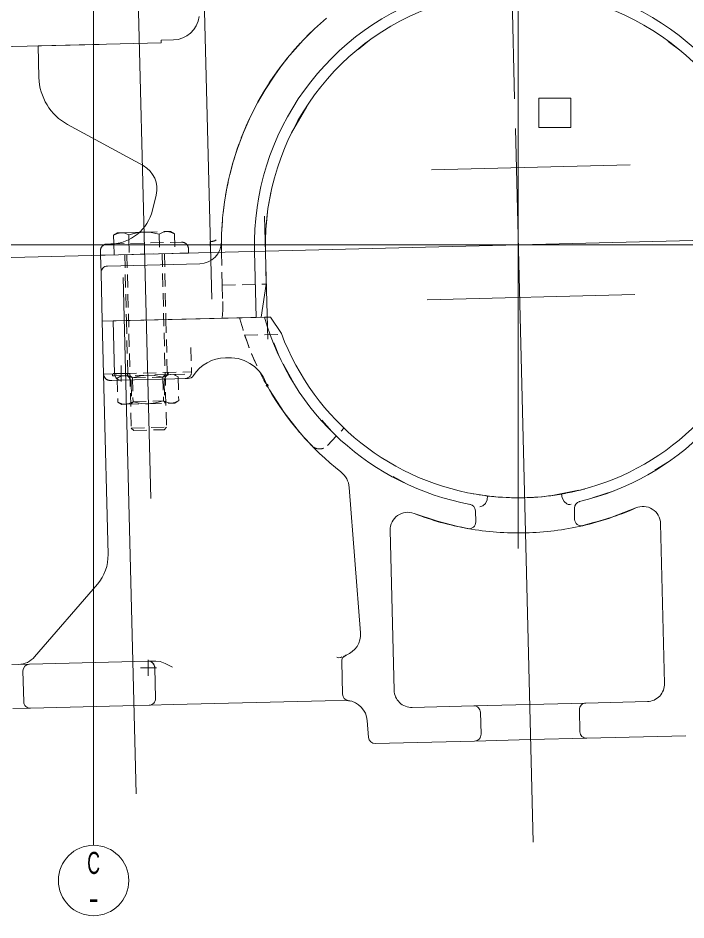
# Model space of a CAD drawing. Extents: x -26 to 2005, y -56 to 785.
# Drawn here: x 165.4 to 317.2, y 333 to 538 of the extents above; entities that cross this region are included whole.
import ezdxf
from ezdxf.enums import TextEntityAlignment as Align

# ---------------------------------------------------------------- set-up
doc = ezdxf.new("R2010")
doc.units = 0
doc.header["$PDMODE"] = 32
doc.header["$PDSIZE"] = 0.5
doc.linetypes.add('MEDIUM_DASHED', pattern=[4.5, 3, -1.5])
doc.layers.add('21', color=7, linetype='Continuous', lineweight=13)

msp = doc.modelspace()

# ---------------------------------------------------------------- linework, layer by layer
at = {"layer": '21'}
for p, q in [((279.04, 519.594), (279.04, 718.729)), ((182.54, 354.926), (182.54, 713.456)), ((275.225, 641.462), (278.273, 519.594)), ((190.906, 613.176), (195.518, 428.767)), ((206.24, 599.997), (209.389, 474.063)), ((279.102, 519.594), (279.102, 555.432)), ((197.915, 532.917), (200.709, 532.987)), ((86.983, 529.604), (183.836, 531.966)), ((169.938, 531.618), (197.93, 532.317)), ((169.938, 531.618), (170.118, 524.437)), ((197.915, 532.917), (197.93, 532.317)), ((242.728, 530.83), (245.274, 532.911)), ((279.04, 486.439), (279.04, 531.577)), ((313.211, 532.593), (316.134, 530.4)), ((283.797, 519.754), (291.058, 519.754)), ((283.797, 513.067), (283.797, 519.754)), ((291.058, 513.067), (291.058, 519.754)), ((227.536, 511.873), (230.991, 517.895)), ((216.434, 511.394), (217.997, 515.091)), ((176.637, 513.771), (193.815, 504.418)), ((278.441, 512.874), (282.497, 350.673)), ((279.04, 457.421), (279.04, 512.802)), ((279.102, 417.432), (279.102, 512.802)), ((283.797, 513.067), (291.058, 513.067)), ((214.977, 507.464), (216.434, 511.394)), ((214.404, 505.68), (214.977, 507.464)), ((259.337, 503.449), (304.547, 504.579)), ((195.94, 494.268), (196.778, 497.741)), ((221.422, 492.917), (222.121, 464.973)), ((94.271, 481.815), (412.917, 489.784)), ((187.091, 488.597), (188.006, 489.156)), ((187.091, 488.597), (187.138, 486.722)), ((188.006, 489.156), (188.792, 489.175)), ((188.882, 489.178), (192.917, 489.279)), ((190.554, 488.684), (190.579, 487.701)), ((94.675, 486.439), (412.97, 486.439)), ((185.569, 486.594), (186.469, 486.617)), ((210.102, 486.432), (349.252, 486.432)), ((279.04, 486.439), (357.042, 486.439)), ((219.121, 484.932), (219.496, 469.937)), ((221.62, 484.995), (221.808, 477.497)), ((185.694, 481.596), (206.73, 482.122)), ((184.232, 480.059), (184.507, 469.062)), ((189.261, 478.966), (192.195, 361.62)), ((220.673, 469.967), (221.808, 477.497)), ((258.418, 473.917), (305.574, 475.096)), ((184.507, 469.062), (219.496, 469.937)), ((187.006, 469.125), (221.4, 469.985)), ((221.4, 469.985), (222.763, 470.019)), ((222.763, 470.019), (225.258, 466.257)), ((184.507, 469.062), (184.807, 457.066)), ((187.006, 469.125), (187.306, 457.128)), ((223.505, 464.141), (224.809, 460.927)), ((212.517, 460.76), (212.93, 460.77)), ((225.622, 459.398), (228.11, 454.829)), ((187.006, 457.166), (190.636, 457.166)), ((188.806, 455.366), (188.806, 458.966)), ((184.807, 457.066), (184.882, 454.067)), ((187.453, 456.632), (187.458, 456.632)), ((187.905, 456.038), (187.906, 456.022)), ((188.843, 455.666), (204.016, 456.046)), ((184.882, 454.067), (185.832, 416.079)), ((234.399, 446.562), (236.718, 443.983)), ((310.18, 435.226), (313.139, 437.034)), ((250.623, 433.736), (253.675, 432.093)), ((240.662, 431.28), (243.221, 398.269)), ((287.163, 429.501), (292.864, 430.659)), ((295.963, 428.929), (300.91, 430.54)), ((272.113, 429.359), (272.118, 429.359)), ((288.933, 429.78), (288.935, 429.78)), ((267.942, 427.483), (268.254, 427.421)), ((270.366, 426.864), (270.366, 426.86)), ((290.805, 427.375), (291.154, 427.455)), ((291.853, 426.569), (291.916, 424.016)), ((292.879, 428.036), (293.119, 428.095)), ((269.36, 426.006), (269.423, 423.454)), ((311.446, 423.075), (312.355, 386.733)), ((249.965, 421.538), (250.874, 385.195)), ((169.138, 392.791), (183.4, 409.289)), ((242.932, 396.166), (242.953, 396.226)), ((167.95, 391.124), (194.942, 391.799)), ((194.942, 391.799), (196.666, 391.842)), ((194.979, 388.499), (194.979, 392.099)), ((238.957, 391.737), (239.142, 384.321)), ((239.05, 392.294), (239.086, 392.385)), ((239.46, 392.808), (239.939, 393.182)), ((163.951, 391.024), (167.95, 391.124)), ((166.488, 389.587), (166.663, 382.589)), ((193.179, 390.299), (196.809, 390.299)), ((196.479, 390.337), (196.654, 383.339)), ((168.2, 381.127), (195.192, 381.802)), ((239.659, 382.914), (240.91, 382.75)), ((254.973, 381.296), (268.969, 381.646)), ((268.969, 381.646), (281.714, 381.965)), ((281.714, 381.965), (294.459, 382.284)), ((294.459, 382.284), (308.456, 382.634)), ((164.201, 381.027), (168.2, 381.127)), ((270.506, 380.184), (270.631, 375.186)), ((270.517, 380.185), (270.632, 375.186)), ((292.999, 380.747), (293.124, 375.748)), ((244.769, 378.302), (245.066, 374.468)), ((246.599, 373.084), (269.17, 373.649)), ((294.659, 374.286), (317.23, 374.851)), ((182.54, 349.959), (182.54, 357.959))]:
    msp.add_line(p, q, dxfattribs=at)
at = {"layer": '21', "linetype": 'MEDIUM_DASHED'}
for p, q in [((192.76, 489.201), (194.004, 489.306)), ((197.48, 488.857), (197.592, 484.394)), ((199.125, 489.434), (199.215, 489.436)), ((199.215, 489.436), (200.002, 489.456)), ((200.002, 489.456), (200.943, 488.943)), ((200.943, 488.943), (201.055, 484.481)), ((186.469, 486.617), (202.563, 487.019)), ((187.138, 486.722), (187.203, 484.134)), ((190.579, 487.701), (190.666, 484.221)), ((209.061, 487.182), (209.099, 485.682)), ((209.065, 487.182), (209.066, 486.981)), ((209.066, 486.981), (209.08, 486.432)), ((209.08, 486.432), (209.101, 485.682)), ((184.132, 484.057), (204.126, 484.557)), ((189.63, 484.195), (190.005, 469.2)), ((198.127, 484.407), (199.114, 444.961)), ((198.627, 484.42), (199.002, 469.425)), ((204.101, 485.557), (204.126, 484.557)), ((209.099, 485.682), (209.124, 484.682)), ((211.623, 484.745), (211.811, 477.247)), ((211.811, 477.247), (221.808, 477.497)), ((211.811, 477.247), (211.904, 473.516)), ((199.002, 469.425), (199.302, 457.428)), ((190.005, 469.2), (190.305, 457.203)), ((216.913, 465.871), (225.324, 466.082)), ((225.258, 466.257), (225.324, 466.082)), ((204.663, 463.064), (204.8, 457.566)), ((184.807, 457.066), (204.8, 457.566)), ((186.82, 457.116), (186.824, 456.616)), ((190.141, 457.199), (190.154, 456.699)), ((190.305, 457.203), (190.317, 456.704)), ((199.302, 457.428), (199.315, 456.929)), ((199.466, 457.433), (199.478, 456.933)), ((186.824, 456.616), (187.453, 456.632)), ((187.458, 456.632), (201.243, 456.977)), ((187.904, 456.107), (188.818, 456.666)), ((187.904, 456.107), (187.905, 456.038)), ((187.906, 456.022), (188.039, 450.681)), ((190.817, 456.716), (191.372, 456.189)), ((191.109, 455.041), (191.23, 450.224)), ((191.367, 456.194), (191.502, 450.767)), ((191.372, 456.189), (198.287, 456.361)), ((191.372, 456.189), (191.507, 450.773)), ((198.287, 456.361), (198.815, 456.916)), ((198.287, 456.361), (198.423, 450.946)), ((198.293, 456.367), (198.428, 450.94)), ((198.607, 455.229), (198.727, 450.412)), ((200.814, 456.966), (201.756, 456.454)), ((201.243, 456.977), (203.251, 457.027)), ((201.756, 456.454), (201.891, 451.027)), ((196.583, 450.48), (198.428, 450.94)), ((196.583, 450.48), (198.428, 450.94)), ((198.423, 450.946), (198.977, 450.418)), ((198.428, 450.94), (199.327, 450.561)), ((198.428, 450.94), (199.327, 450.561)), ((200.977, 450.468), (201.891, 451.027)), ((200.983, 450.593), (201.891, 451.027)), ((200.983, 450.593), (201.891, 451.027)), ((188.039, 450.681), (188.981, 450.168)), ((188.039, 450.681), (188.968, 450.293)), ((188.968, 450.293), (189.767, 450.188)), ((188.981, 450.168), (189.767, 450.188)), ((189.767, 450.188), (189.857, 450.19)), ((189.857, 450.191), (190.624, 450.343)), ((189.857, 450.191), (190.624, 450.343)), ((189.857, 450.19), (194.979, 450.318)), ((190.624, 450.343), (191.502, 450.767)), ((190.624, 450.343), (191.502, 450.767)), ((191.502, 450.767), (193.368, 450.4)), ((191.502, 450.767), (193.368, 450.4)), ((193.368, 450.4), (194.979, 450.318)), ((193.368, 450.4), (194.979, 450.318)), ((194.979, 450.318), (196.583, 450.48)), ((194.979, 450.318), (196.583, 450.48)), ((194.979, 450.318), (200.1, 450.446)), ((199.327, 450.561), (200.1, 450.447)), ((199.327, 450.561), (200.1, 450.447)), ((200.1, 450.446), (200.19, 450.448)), ((200.19, 450.448), (200.983, 450.593)), ((200.19, 450.448), (200.983, 450.593)), ((200.19, 450.448), (200.977, 450.468)), ((198.586, 444.406), (199.114, 444.961)), ((191.116, 444.761), (191.671, 444.234)), ((191.671, 444.234), (198.586, 444.406)), ((235.716, 440.821), (239.473, 444.77)), ((293.559, 422.548), (299.785, 424.295)), ((261.551, 423.341), (267.857, 421.905)), ((293.559, 422.548), (293.902, 422.634)), ((267.502, 421.976), (267.857, 421.905)), ((242.953, 396.226), (242.986, 396.321))]:
    msp.add_line(p, q, dxfattribs=at)
at = {"layer": '21'}
for points in [[(219.82, 518.711), (221.547, 521.644), (223.759, 525.003), (225.515, 527.459)], [(187.091, 488.597), (188, 489.031), (188.792, 489.175), (188.882, 489.178)], [(188.882, 489.177), (189.655, 489.063), (190.554, 488.684)], [(190.554, 488.684), (191.723, 489.006), (192.76, 489.201)], [(184.107, 485.057), (184.132, 484.057), (184.232, 480.059)], [(186.344, 455.604), (186.713, 455.613), (188.157, 455.649), (188.843, 455.666)], [(222.536, 453.431), (225.842, 448.334), (229.377, 443.858), (230.417, 442.614)], [(270.366, 426.86), (271.023, 427.082), (271.612, 427.667), (272.006, 428.485), (272.118, 429.359)], [(288.933, 429.78), (289.084, 428.916), (289.521, 428.114), (290.142, 427.557), (290.478, 427.415), (290.805, 427.375)], [(293.902, 422.634), (297.927, 423.737), (300.397, 424.506), (305.816, 426.628)], [(255.411, 425.367), (260.707, 423.586), (265.394, 422.419), (267.502, 421.976)], [(196.666, 391.842), (197.712, 391.717), (198.851, 391.309), (200.477, 390.437)], [(237.853, 392.713), (238.311, 392.598), (238.728, 392.674), (238.967, 392.799)], [(195.192, 381.802), (200.69, 381.94), (235.179, 382.802), (239.659, 382.914)], [(269.17, 373.649), (281.915, 373.968), (294.659, 374.286)]]:
    msp.add_lwpolyline(points, dxfattribs=at)
at = {"layer": '21', "linetype": 'MEDIUM_DASHED'}
for points in [[(187.091, 488.597), (188, 489.031), (188.792, 489.175)], [(188.882, 489.177), (189.655, 489.063), (190.554, 488.684)], [(190.554, 488.684), (192.4, 489.144), (194.004, 489.306)], [(192.917, 489.279), (194.004, 489.306), (199.125, 489.434)], [(194.004, 489.306), (195.614, 489.224), (197.48, 488.857)], [(194.004, 489.306), (195.614, 489.224), (197.48, 488.857)], [(197.48, 488.857), (198.359, 489.281), (199.125, 489.433)], [(197.48, 488.857), (198.359, 489.281), (199.125, 489.433)], [(199.215, 489.436), (200.014, 489.331), (200.943, 488.943)], [(199.215, 489.436), (200.014, 489.331), (200.943, 488.943)], [(190.13, 484.207), (191.116, 444.761), (199.114, 444.961)], [(211.785, 469.744), (211.898, 471.59), (211.904, 473.516)], [(187.904, 456.107), (188.812, 456.541), (189.605, 456.686)], [(187.904, 456.107), (188.812, 456.541), (189.605, 456.686)], [(189.695, 456.687), (190.468, 456.573), (191.367, 456.194)], [(189.695, 456.687), (190.468, 456.573), (191.367, 456.194)], [(191.367, 456.194), (193.212, 456.654), (194.816, 456.816)], [(191.367, 456.194), (193.212, 456.654), (194.816, 456.816)], [(194.816, 456.816), (196.426, 456.734), (198.293, 456.367)], [(194.816, 456.816), (196.426, 456.734), (198.293, 456.367)], [(198.293, 456.367), (199.171, 456.791), (199.938, 456.943)], [(198.293, 456.367), (199.171, 456.791), (199.938, 456.943)], [(200.028, 456.946), (200.826, 456.841), (201.756, 456.454)], [(200.028, 456.946), (200.826, 456.841), (201.756, 456.454)], [(190.98, 450.218), (191.507, 450.773), (198.423, 450.946)], [(188.039, 450.681), (188.968, 450.293), (189.767, 450.188)]]:
    msp.add_lwpolyline(points, dxfattribs=at)
at = {"layer": '21'}
msp.add_circle((182.54, 341.959), 8, dxfattribs=at)
for centre, radius, start, end in [((279.102, 486.438), 212.5, 0, 229.70436), ((279.102, 486.432), 60, 106.90381, 181.43254), ((279.102, 486.432), 60, 1.43254, 75.96128), ((279.103, 486.432), 57.501, 105.8647, 181.4318), ((279.101, 486.432), 57.501, 1.43329, 77.00038), ((200.559, 538.985), 6, 271.43262, 353.43271), ((279.102, 486.432), 67.5, 130.23527, 179.45635), ((182.614, 524.749), 12.5, 181.43263, 241.43245), ((190.945, 499.148), 6, 346.43326, 61.43179), ((186.219, 496.614), 10, 271.43324, 346.43183), ((185.606, 485.095), 1.5, 91.43481, 181.43023), ((206.605, 487.12), 5, 271.43255, 359.45643), ((185.731, 480.096), 1.5, 91.43188, 181.4331), ((185.731, 480.096), 1.5, 91.43244, 181.43254), ((279.102, 486.432), 60, 283.39771, 346.95503), ((279.102, 486.432), 60, 195.91006, 259.46737), ((279.102, 486.432), 57.5, 280.46896, 342.32453), ((279.102, 486.432), 57.5, 200.54055, 262.39613), ((212.742, 451.763), 9, 91.43253, 146.58264), ((213.155, 451.773), 9, 89.84139, 91.43257), ((213.405, 451.779), 9, 17.38908, 91.43274), ((188.806, 457.166), 1.5, 181.43196, 271.43307), ((188.806, 457.166), 1.5, 181.43252, 271.43251), ((186.306, 457.103), 1.5, 181.43252, 271.43268), ((203.978, 457.545), 1.5, 271.43242, 326.58263), ((224.38, 455.216), 2.5, 197.38909, 209.70256), ((279.102, 486.432), 65.5, 209.70259, 231.97847), ((235.677, 430.894), 5, 4.43253, 51.97848), ((279.102, 486.432), 57.5, 259.00643, 264.63418), ((279.062, 486.109), 57.174, 262.39308, 263.46758), ((279.101, 486.368), 57.436, 263.45859, 271.43561), ((279.102, 486.432), 57.5, 264.80572, 277.67436), ((279.107, 486.369), 57.436, 271.42948, 279.40581), ((279.16, 486.101), 57.164, 279.3967, 280.47208), ((279.454, 488.439), 62.037, 259.48655, 259.59868), ((267.86, 425.969), 1.5, 1.41876, 79.47265), ((293.352, 426.607), 1.5, 103.39243, 181.44633), ((278.65, 488.418), 62.037, 283.25957, 283.37854), ((279.102, 486.432), 65.5, 282.92382, 294.06958), ((307.447, 422.975), 4, 1.43252, 114.06959), ((253.964, 421.638), 4, 68.7955, 181.43254), ((279.102, 486.432), 65.5, 248.7955, 259.94127), ((267.924, 423.416), 1.5, 259.93856, 1.44357), ((279.103, 486.427), 65.495, 271.43198, 282.92415), ((293.416, 424.053), 1.5, 181.42151, 282.92654), ((279.102, 486.436), 65.503, 259.94156, 271.43226), ((175.835, 415.829), 10, 319.1589, 1.43249), ((238.236, 397.883), 5, 289.97509, 4.43253), ((165.356, 396.061), 5, 271.43261, 319.15874), ((194.979, 390.299), 1.5, 1.43203, 91.43307), ((194.979, 390.299), 1.5, 1.43259, 91.43251), ((240.456, 391.774), 1.5, 109.97505, 181.43241), ((238.221, 397.938), 5.057, 288.10578, 289.92752), ((167.988, 389.624), 1.5, 91.43253, 181.4325), ((308.356, 386.633), 4, 271.43254, 1.43257), ((195.154, 383.302), 1.5, 271.43258, 1.43266), ((240.642, 384.359), 1.5, 181.43182, 262.41461), ((240.642, 384.359), 1.5, 181.43243, 262.41399), ((254.873, 385.295), 4, 181.43249, 271.43255), ((168.163, 382.627), 1.5, 181.43243, 271.43255), ((239.784, 377.916), 5, 4.43254, 82.41402), ((269.009, 380.147), 1.5, 1.42421, 91.52948), ((294.495, 380.784), 1.5, 91.37409, 181.44178), ((269.134, 375.148), 1.5, 271.38043, 1.44083), ((294.62, 375.786), 1.5, 181.42317, 271.49103), ((246.562, 374.584), 1.5, 184.43264, 271.43254)]:
    msp.add_arc(centre, radius, start, end, dxfattribs=at)
at = {"layer": '21', "linetype": 'MEDIUM_DASHED'}
for centre, radius, start, end in [((279.102, 486.432), 67.5, 133.43239, 181.43258), ((279.102, 486.432), 57.5, 168.11151, 181.43254), ((185.606, 485.095), 1.5, 91.4325, 181.43254), ((202.601, 485.52), 1.5, 1.43198, 91.43323), ((209.178, 489.685), 2.5, 271.43141, 300.06626), ((279.13, 486.432), 70.028, 180.61361, 181.43171), ((279.102, 486.432), 65.5, 194.6712, 198.29507), ((279.09, 486.425), 65.486, 198.21777, 204.14102), ((279.102, 486.432), 65.5, 198.29507, 224.15831), ((203.301, 457.528), 1.5, 271.43254, 1.43252), ((186.306, 457.103), 1.5, 181.43196, 271.43324), ((194.654, 463.314), 8, 235.77344, 236.33292), ((189.11, 454.991), 2, 1.43256, 56.33288), ((200.606, 455.279), 2, 126.53223, 181.43253), ((194.654, 463.314), 8, 306.53216, 307.09161), ((233.905, 442.544), 2.5, 224.15834, 316.43252), ((279.102, 486.432), 57.5, 277.67436, 285.20557)]:
    msp.add_arc(centre, radius, start, end, dxfattribs=at)
at = {"layer": '21'}
msp.add_point((221.994, 454.469), dxfattribs=at)

# ---------------------------------------------------------------- texts
at = {"layer": '21', "width": 0.6}
msp.add_text('C', height=5.007, dxfattribs=at).set_placement((182.54, 343.456), align=Align.CENTER)
at = {"layer": '21'}
msp.add_text('-', height=5.007, dxfattribs=at).set_placement((182.539, 335.456), align=Align.CENTER)

doc.saveas('drawing.dxf')
